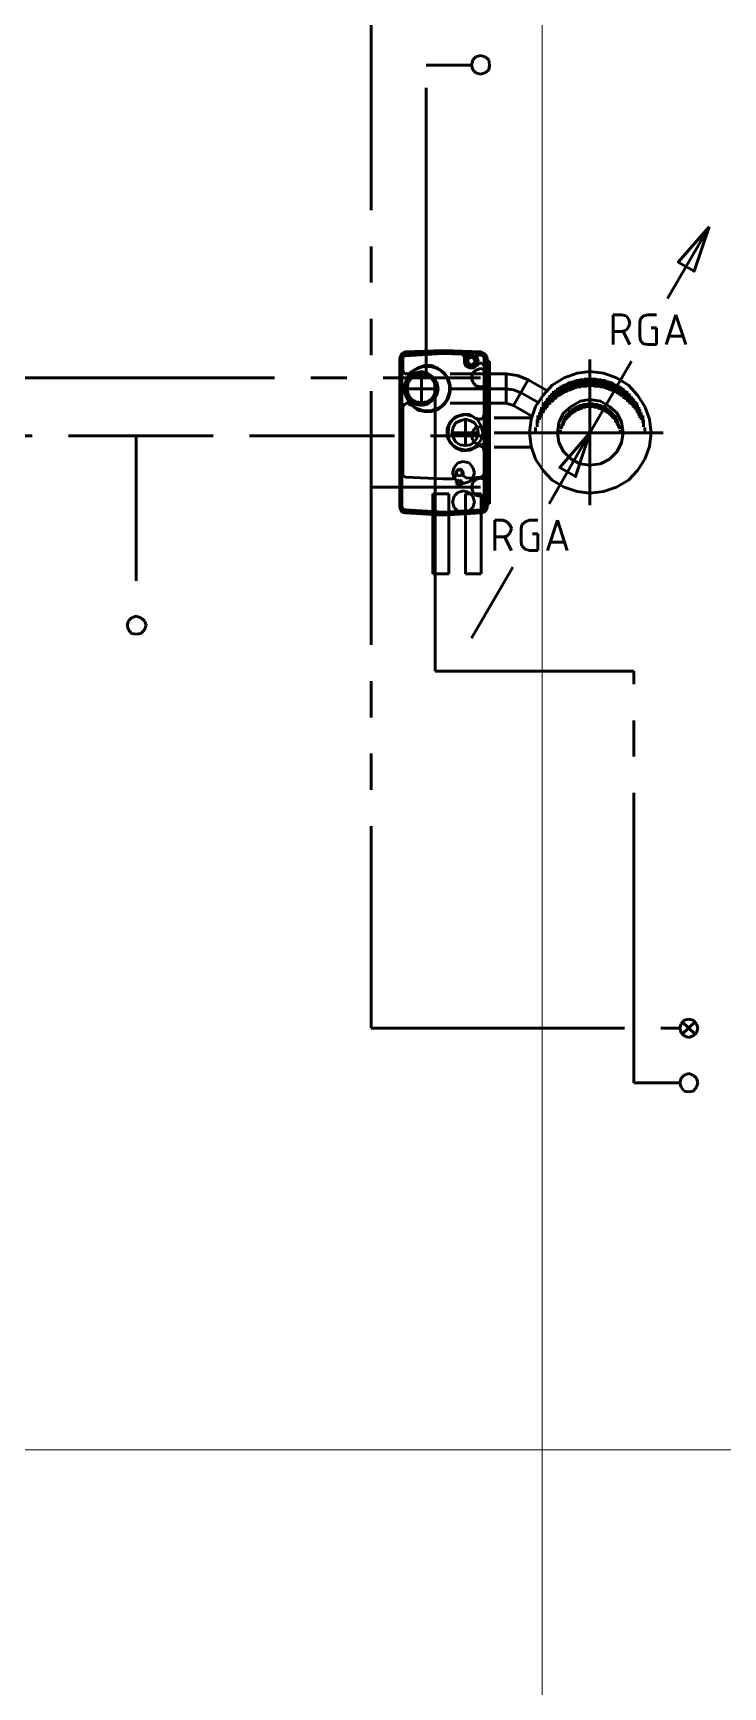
# Model space of a CAD drawing. Header units: metres. Extents: x -4.5 to 35.1, y -3.6 to 25.4.
# Drawn here: x 11.658 to 13.562, y 4.237 to 8.801 of the extents above; entities that cross this region are included whole.
import ezdxf

# ---------------------------------------------------------------- set-up
doc = ezdxf.new("R2010")
doc.units = ezdxf.units.M
for name, pattern in [('GETRENNT2_S6', [1.2, 0.7, -0.1, 0.1, -0.1, 0.1, -0.1]), ('STRICHLINIE2_S3', [0.5, 0.4, -0.1]), ('STRICHPUNKT2_S5', [1.1, 0.8, -0.1, 0.1, -0.1])]:
    doc.linetypes.add(name, pattern=pattern)
doc.layers.add('Standard', color=7, linetype='Continuous', lineweight=25)

msp = doc.modelspace()

# ---------------------------------------------------------------- linework, layer by layer
at = {"layer": 'Standard', "color": 252, "linetype": 'Continuous', "lineweight": 13}
for p, q in [((13.0633, -3.2638), (13.0633, 25.0491)), ((13.0633, -3.2638), (13.0633, 25.0491)), ((-4.1221, 4.8908), (26.8317, 4.8908)), ((-4.1221, 4.8908), (26.8317, 4.8908))]:
    msp.add_line(p, q, dxfattribs=at)
at = {"layer": 'Standard', "color": 1, "linetype": 'GETRENNT2_S6', "lineweight": 50}
for p, q in [((12.5907, 11.4126), (12.5907, 6.0545)), ((12.5907, 7.5482), (12.8928, 7.5482)), ((13.4469, 6.067), (13.4552, 6.0774)), ((13.449, 6.0732), (13.4865, 6.0378)), ((13.449, 6.0378), (13.4865, 6.0732)), ((13.4552, 6.0774), (13.4677, 6.0795)), ((13.4677, 6.0795), (13.4802, 6.0774)), ((13.4802, 6.0774), (13.4886, 6.067)), ((12.5907, 6.0545), (13.4427, 6.0545)), ((13.4427, 6.0545), (13.4469, 6.067)), ((13.4469, 6.042), (13.4427, 6.0545)), ((13.4552, 6.0336), (13.4469, 6.042)), ((13.4677, 6.0295), (13.4552, 6.0336)), ((13.4802, 6.0336), (13.4677, 6.0295)), ((13.4886, 6.042), (13.4802, 6.0336)), ((13.4886, 6.067), (13.4928, 6.0545)), ((13.4928, 6.0545), (13.4886, 6.042))]:
    msp.add_line(p, q, dxfattribs=at)
at = {"layer": 'Standard', "color": 5, "linetype": 'STRICHPUNKT2_S5', "lineweight": 50}
for p, q in [((12.8719, 8.7273), (12.8678, 8.7127)), ((12.8803, 8.7356), (12.8719, 8.7273)), ((12.8928, 8.7398), (12.8803, 8.7356)), ((12.9053, 8.7356), (12.8928, 8.7398)), ((12.9157, 8.7273), (12.9053, 8.7356)), ((12.9178, 8.7127), (12.9157, 8.7273)), ((12.8678, 8.7127), (12.7428, 8.7127)), ((12.7428, 7.8502), (12.7428, 8.7127)), ((12.8678, 8.7127), (12.8719, 8.7002)), ((12.8719, 8.7002), (12.8803, 8.6919)), ((12.8803, 8.6919), (12.8928, 8.6877)), ((12.8928, 8.6877), (12.9053, 8.6919)), ((12.9053, 8.6919), (12.9157, 8.7002)), ((12.9157, 8.7002), (12.9178, 8.7127)), ((10.4241, 7.8502), (12.7428, 7.8502)), ((12.7678, 7.8502), (12.7428, 7.8502)), ((12.7678, 7.0399), (12.7678, 7.8502)), ((13.3157, 7.0399), (12.7678, 7.0399)), ((13.3157, 5.9045), (13.3157, 7.0399)), ((13.4427, 5.9045), (13.3157, 5.9045)), ((13.4427, 5.9045), (13.4469, 5.917)), ((13.4469, 5.892), (13.4427, 5.9045)), ((13.4469, 5.917), (13.4552, 5.9253)), ((13.4552, 5.8815), (13.4469, 5.892)), ((13.4552, 5.9253), (13.4677, 5.9294)), ((13.4677, 5.9294), (13.4802, 5.9253)), ((13.4802, 5.9253), (13.4886, 5.917)), ((13.4886, 5.892), (13.4802, 5.8815)), ((13.4886, 5.917), (13.4928, 5.9045)), ((13.4928, 5.9045), (13.4886, 5.892)), ((13.4677, 5.8795), (13.4552, 5.8815)), ((13.4802, 5.8815), (13.4677, 5.8795))]:
    msp.add_line(p, q, dxfattribs=at)
at = {"layer": 'Standard', "color": 3, "linetype": 'Continuous', "lineweight": 50}
for p, q in [((13.524, 8.2669), (13.4094, 8.069)), ((13.2594, 7.9419), (13.2594, 8.0232)), ((13.2594, 8.0232), (13.2823, 8.0232)), ((13.2948, 8.0211), (13.2823, 8.0232)), ((13.3011, 8.0127), (13.2948, 8.0211)), ((13.2948, 7.9815), (13.3011, 7.9898)), ((13.3053, 8.0002), (13.3011, 8.0127)), ((13.3011, 7.9898), (13.3053, 8.0002)), ((13.3344, 8.0127), (13.3323, 8.0002)), ((13.3323, 7.9648), (13.3323, 8.0002)), ((13.3428, 8.0211), (13.3344, 8.0127)), ((13.3553, 8.0232), (13.3428, 8.0211)), ((13.3553, 8.0232), (13.3782, 8.0232)), ((13.3636, 7.9877), (13.3782, 7.9877)), ((13.3782, 7.9877), (13.3782, 7.9419)), ((13.4052, 7.9419), (13.4323, 8.0232)), ((13.4323, 8.0232), (13.4594, 7.9419)), ((13.2823, 7.9773), (13.2594, 7.9773)), ((13.2823, 7.9773), (13.2948, 7.9815)), ((13.2865, 7.9773), (13.3053, 7.9419)), ((13.3323, 7.9648), (13.3344, 7.9523)), ((13.3344, 7.9523), (13.3428, 7.944)), ((13.3428, 7.944), (13.3553, 7.9419)), ((13.4511, 7.9648), (13.4136, 7.9648)), ((12.6719, 7.9106), (12.6698, 7.9023)), ((12.6698, 7.9023), (12.6698, 7.494)), ((12.6761, 7.9169), (12.6719, 7.9106)), ((12.6761, 7.9127), (12.6719, 7.9023)), ((12.6719, 7.494), (12.6719, 7.9023)), ((12.6844, 7.9211), (12.6761, 7.9169)), ((12.6844, 7.919), (12.6761, 7.9127)), ((12.6782, 7.9106), (12.6761, 7.9023)), ((12.6761, 7.9023), (12.6761, 7.8336)), ((12.6865, 7.9127), (12.6782, 7.9106)), ((12.6803, 7.9086), (12.6782, 7.9065)), ((12.6782, 7.9065), (12.6782, 7.9023)), ((12.6782, 7.9023), (12.6782, 7.8731)), ((12.6823, 7.9106), (12.6803, 7.9086)), ((12.6865, 7.9106), (12.6823, 7.9106)), ((12.7907, 7.9252), (12.6844, 7.9211)), ((12.6844, 7.919), (12.7907, 7.9231)), ((12.7907, 7.919), (12.6865, 7.9127)), ((12.7886, 7.9169), (12.6865, 7.9106)), ((12.7907, 7.9169), (12.7886, 7.9169)), ((12.8948, 7.9211), (12.7907, 7.9252)), ((12.7907, 7.9231), (12.8948, 7.919)), ((12.8573, 7.9148), (12.7907, 7.919)), ((12.8407, 7.9148), (12.7907, 7.9169)), ((12.8449, 7.9127), (12.8407, 7.9148)), ((12.8469, 7.9106), (12.8449, 7.9127)), ((12.849, 7.9065), (12.8469, 7.9106)), ((12.8511, 7.9065), (12.849, 7.8961)), ((12.849, 7.9023), (12.849, 7.9065)), ((12.849, 7.9023), (12.849, 7.8919)), ((12.8573, 7.9127), (12.8511, 7.9065)), ((12.8532, 7.9044), (12.8511, 7.8961)), ((12.8594, 7.9106), (12.8532, 7.9044)), ((12.8573, 7.9065), (12.8532, 7.8961)), ((12.8573, 7.9148), (12.8594, 7.9127)), ((12.8594, 7.9127), (12.8573, 7.9127)), ((12.8678, 7.9106), (12.8573, 7.9065)), ((12.8594, 7.9044), (12.8573, 7.8961)), ((12.8678, 7.9148), (12.8594, 7.9106)), ((12.8678, 7.9065), (12.8594, 7.9044)), ((12.8761, 7.9106), (12.8678, 7.9148)), ((12.8761, 7.9065), (12.8678, 7.9106)), ((12.874, 7.9044), (12.8678, 7.9065)), ((12.8782, 7.8961), (12.874, 7.9044)), ((12.8823, 7.9044), (12.8761, 7.9106)), ((12.8803, 7.8961), (12.8761, 7.9065)), ((12.8948, 7.9127), (12.8782, 7.9127)), ((12.8782, 7.9106), (12.8782, 7.9127)), ((12.8844, 7.9044), (12.8782, 7.9106)), ((12.8844, 7.8961), (12.8823, 7.9044)), ((12.8865, 7.8961), (12.8844, 7.9044)), ((12.9032, 7.9169), (12.8948, 7.9211)), ((12.9053, 7.9127), (12.8948, 7.919)), ((12.9011, 7.9106), (12.8948, 7.9127)), ((12.9032, 7.9023), (12.9011, 7.9106)), ((12.9094, 7.9106), (12.9032, 7.9169)), ((12.9032, 7.494), (12.9032, 7.9023)), ((12.9094, 7.9023), (12.9053, 7.9127)), ((12.9115, 7.9023), (12.9094, 7.9106)), ((12.9094, 7.9023), (12.9094, 7.494)), ((12.9115, 7.494), (12.9115, 7.9023)), ((13.1948, 7.4982), (13.1948, 7.9002)), ((13.3782, 7.9419), (13.3553, 7.9419)), ((12.6782, 7.8731), (12.6782, 7.869)), ((12.6782, 7.869), (12.6803, 7.8669)), ((12.6803, 7.8669), (12.6823, 7.8627)), ((12.6823, 7.8627), (12.6844, 7.8607)), ((12.6844, 7.8607), (12.6928, 7.8607)), ((12.6948, 7.8565), (12.6865, 7.8398)), ((12.6969, 7.8523), (12.6865, 7.8377)), ((12.7011, 7.8648), (12.6907, 7.8482)), ((12.6928, 7.8607), (12.6948, 7.8627)), ((12.7094, 7.8711), (12.6948, 7.8565)), ((12.6948, 7.8627), (12.699, 7.8627)), ((12.7115, 7.8627), (12.6969, 7.8523)), ((12.699, 7.8627), (12.7032, 7.8669)), ((12.7136, 7.8586), (12.699, 7.8502)), ((12.7178, 7.8752), (12.7011, 7.8648)), ((12.7136, 7.8586), (12.7011, 7.8482)), ((12.7157, 7.8565), (12.7011, 7.8482)), ((12.7198, 7.8773), (12.7032, 7.8669)), ((12.7261, 7.8794), (12.7094, 7.8711)), ((12.7302, 7.8669), (12.7115, 7.8627)), ((12.7302, 7.8627), (12.7136, 7.8586)), ((12.7302, 7.8607), (12.7136, 7.8586)), ((12.7302, 7.8586), (12.7157, 7.8565)), ((12.7365, 7.8815), (12.7178, 7.8752)), ((12.7386, 7.8836), (12.7198, 7.8773)), ((12.7449, 7.8836), (12.7261, 7.8794)), ((12.7469, 7.8627), (12.7302, 7.8669)), ((12.7449, 7.8586), (12.7302, 7.8627)), ((12.7449, 7.8586), (12.7302, 7.8607)), ((12.7449, 7.8565), (12.7302, 7.8586)), ((12.7302, 7.8586), (12.7302, 7.7815)), ((12.7553, 7.8815), (12.7365, 7.8815)), ((12.7574, 7.8836), (12.7386, 7.8836)), ((12.7657, 7.8794), (12.7449, 7.8836)), ((12.7594, 7.8482), (12.7449, 7.8586)), ((12.7594, 7.8502), (12.7449, 7.8586)), ((12.7574, 7.8482), (12.7449, 7.8565)), ((12.7615, 7.8523), (12.7469, 7.8627)), ((12.774, 7.8752), (12.7553, 7.8815)), ((12.7761, 7.8752), (12.7574, 7.8836)), ((12.7719, 7.8377), (12.7615, 7.8523)), ((12.7823, 7.8711), (12.7657, 7.8794)), ((12.7907, 7.8648), (12.774, 7.8752)), ((12.7928, 7.8648), (12.7761, 7.8752)), ((12.7969, 7.8565), (12.7823, 7.8711)), ((12.8011, 7.8482), (12.7907, 7.8648)), ((12.8032, 7.8482), (12.7928, 7.8648)), ((12.8053, 7.8398), (12.7969, 7.8565)), ((12.9636, 7.8607), (12.8094, 7.8607)), ((12.849, 7.8961), (12.8511, 7.8877)), ((12.849, 7.8919), (12.8532, 7.8815)), ((12.8511, 7.8961), (12.8532, 7.8877)), ((12.8511, 7.8877), (12.8573, 7.8815)), ((12.8532, 7.8961), (12.8573, 7.8877)), ((12.8532, 7.8877), (12.8594, 7.8815)), ((12.8532, 7.8815), (12.8636, 7.8773)), ((12.8573, 7.8961), (12.8594, 7.8898)), ((12.8573, 7.8877), (12.8678, 7.8836)), ((12.8573, 7.8815), (12.8657, 7.8794)), ((12.8594, 7.8898), (12.8678, 7.8856)), ((12.8594, 7.8815), (12.8678, 7.8794)), ((12.8636, 7.8773), (12.874, 7.8773)), ((12.8657, 7.8794), (12.8761, 7.8815)), ((12.8678, 7.8856), (12.874, 7.8898)), ((12.8678, 7.8836), (12.8761, 7.8877)), ((12.8678, 7.8794), (12.8761, 7.8815)), ((12.8719, 7.8627), (12.8678, 7.8502)), ((12.8719, 7.8627), (12.8678, 7.8502)), ((12.8803, 7.8711), (12.8719, 7.8627)), ((12.8803, 7.8711), (12.8719, 7.8627)), ((12.874, 7.8898), (12.8782, 7.8961)), ((12.874, 7.8773), (12.8823, 7.8836)), ((12.8761, 7.8877), (12.8803, 7.8961)), ((12.8761, 7.8815), (12.8823, 7.8877)), ((12.8761, 7.8815), (12.8823, 7.8856)), ((12.8928, 7.8752), (12.8803, 7.8711)), ((12.8928, 7.8752), (12.8803, 7.8711)), ((12.8823, 7.8856), (12.8865, 7.8961)), ((12.8823, 7.8877), (12.8844, 7.8961)), ((12.8844, 7.8856), (12.8823, 7.8836)), ((12.8865, 7.8877), (12.8844, 7.8856)), ((12.8907, 7.8898), (12.8865, 7.8877)), ((12.8969, 7.8898), (12.8907, 7.8898)), ((12.9053, 7.8711), (12.8928, 7.8752)), ((12.9053, 7.8711), (12.8928, 7.8752)), ((12.899, 7.8877), (12.8969, 7.8898)), ((12.9011, 7.8856), (12.899, 7.8877)), ((12.9032, 7.8815), (12.9011, 7.8856)), ((12.9032, 7.8794), (12.9032, 7.8815)), ((12.9032, 7.7482), (12.9032, 7.8794)), ((12.9157, 7.8627), (12.9053, 7.8711)), ((12.9157, 7.8627), (12.9053, 7.8711)), ((12.9178, 7.8961), (12.9115, 7.8961)), ((12.9136, 7.8961), (12.9136, 7.5023)), ((12.9136, 7.8586), (12.9136, 7.8607)), ((12.9136, 7.8586), (12.9157, 7.8565)), ((12.9178, 7.8502), (12.9157, 7.8627)), ((12.9178, 7.8502), (12.9157, 7.8627)), ((12.9157, 7.8565), (12.9157, 7.844)), ((12.9178, 7.8961), (12.9178, 7.5023)), ((12.9636, 7.7794), (12.9636, 7.8607)), ((12.9948, 7.8565), (12.9636, 7.8607)), ((13.024, 7.844), (12.9948, 7.8565)), ((13.1594, 7.8627), (13.124, 7.8502)), ((13.1948, 7.8669), (13.1594, 7.8627)), ((13.3094, 7.8961), (13.1948, 7.6982)), ((13.2323, 7.8627), (13.1948, 7.8669)), ((13.2678, 7.8502), (13.2323, 7.8627)), ((12.6719, 7.8315), (12.6719, 7.8336)), ((12.6719, 7.8315), (12.6803, 7.8315)), ((12.6719, 7.8086), (12.6719, 7.8315)), ((12.6719, 7.8315), (12.6719, 7.8065)), ((12.6719, 7.8086), (12.6719, 7.8065)), ((12.6803, 7.8065), (12.6719, 7.8065)), ((12.674, 7.8336), (12.6803, 7.8336)), ((12.674, 7.8336), (12.674, 7.8315)), ((12.6844, 7.8294), (12.674, 7.8294)), ((12.674, 7.8294), (12.674, 7.8273)), ((12.6803, 7.8273), (12.674, 7.8273)), ((12.674, 7.8211), (12.6803, 7.8211)), ((12.674, 7.8211), (12.674, 7.819)), ((12.674, 7.819), (12.6803, 7.819)), ((12.674, 7.8107), (12.674, 7.8127)), ((12.6803, 7.8107), (12.674, 7.8107)), ((12.674, 7.8107), (12.6844, 7.8107)), ((12.674, 7.8065), (12.674, 7.8086)), ((12.674, 7.8065), (12.6803, 7.8065)), ((12.6761, 7.8065), (12.6761, 7.494)), ((12.6803, 7.8336), (12.6803, 7.8065)), ((12.6865, 7.8398), (12.6823, 7.819)), ((12.6865, 7.8377), (12.6823, 7.819)), ((12.6823, 7.819), (12.6865, 7.8023)), ((12.6823, 7.819), (12.6865, 7.8002)), ((12.6907, 7.8482), (12.6844, 7.8294)), ((12.6844, 7.8107), (12.6907, 7.7919)), ((12.6907, 7.8357), (12.6886, 7.819)), ((12.6907, 7.8357), (12.6886, 7.819)), ((12.6886, 7.819), (12.6907, 7.8044)), ((12.6886, 7.819), (12.6907, 7.8044)), ((12.699, 7.8502), (12.6907, 7.8357)), ((12.7011, 7.8482), (12.6907, 7.8357)), ((12.6928, 7.8357), (12.6907, 7.819)), ((12.6907, 7.819), (12.6928, 7.8044)), ((12.6907, 7.819), (12.7678, 7.819)), ((12.7011, 7.8482), (12.6928, 7.8357)), ((12.7657, 7.8357), (12.7574, 7.8482)), ((12.7678, 7.8357), (12.7594, 7.8502)), ((12.7678, 7.8357), (12.7594, 7.8482)), ((12.7678, 7.819), (12.7657, 7.8357)), ((12.7657, 7.8044), (12.7678, 7.819)), ((12.7678, 7.8502), (12.8928, 7.8502)), ((12.7698, 7.819), (12.7678, 7.8357)), ((12.7719, 7.819), (12.7678, 7.8357)), ((12.7678, 7.8044), (12.7698, 7.819)), ((12.7678, 7.8044), (12.7719, 7.819)), ((12.7761, 7.819), (12.7719, 7.8377)), ((12.7719, 7.8023), (12.7761, 7.819)), ((12.8074, 7.8294), (12.8011, 7.8482)), ((12.8011, 7.7919), (12.8074, 7.8107)), ((12.8094, 7.8294), (12.8032, 7.8482)), ((12.8032, 7.7919), (12.8094, 7.8107)), ((12.8094, 7.819), (12.8053, 7.8398)), ((12.8053, 7.8002), (12.8094, 7.819)), ((12.8074, 7.8107), (12.8074, 7.8294)), ((12.8094, 7.8107), (12.8094, 7.8294)), ((12.8094, 7.819), (12.9636, 7.819)), ((12.8678, 7.8502), (12.8719, 7.8377)), ((12.8678, 7.8502), (12.8719, 7.8377)), ((12.8719, 7.8377), (12.8803, 7.8273)), ((12.8719, 7.8377), (12.8803, 7.8273)), ((12.8803, 7.8273), (12.8928, 7.8252)), ((12.8803, 7.8273), (12.8928, 7.8252)), ((12.8928, 7.8252), (12.9053, 7.8273)), ((12.8928, 7.8252), (12.9053, 7.8273)), ((12.9053, 7.8273), (12.9157, 7.8377)), ((12.9053, 7.8273), (12.9157, 7.8377)), ((12.9136, 7.8419), (12.9157, 7.844)), ((12.9136, 7.8419), (12.9136, 7.844)), ((12.9157, 7.8377), (12.9178, 7.8502)), ((12.9157, 7.8377), (12.9178, 7.8502)), ((12.9844, 7.8169), (12.9636, 7.819)), ((12.9844, 7.7732), (13.024, 7.844)), ((13.0053, 7.8086), (12.9844, 7.8169)), ((13.0053, 7.8086), (13.0553, 7.7794)), ((13.0761, 7.8148), (13.024, 7.844)), ((13.0907, 7.8294), (13.0657, 7.8023)), ((13.0886, 7.7815), (13.0886, 7.8065)), ((13.124, 7.8502), (13.0907, 7.8294)), ((13.0928, 7.7836), (13.0928, 7.8086)), ((13.0948, 7.7878), (13.0948, 7.8127)), ((13.099, 7.7898), (13.099, 7.8148)), ((13.1011, 7.7919), (13.1011, 7.8169)), ((13.1053, 7.7961), (13.1053, 7.8211)), ((13.1094, 7.7982), (13.1094, 7.8232)), ((13.1115, 7.8002), (13.1115, 7.8252)), ((13.1157, 7.8023), (13.1157, 7.8273)), ((13.1198, 7.8044), (13.1198, 7.8294)), ((13.1219, 7.8065), (13.1219, 7.8315)), ((13.1261, 7.8086), (13.1261, 7.8336)), ((13.1282, 7.8086), (13.1282, 7.8336)), ((13.1323, 7.8107), (13.1323, 7.8357)), ((13.1365, 7.8127), (13.1365, 7.8377)), ((13.1386, 7.8127), (13.1386, 7.8398)), ((13.1428, 7.8148), (13.1428, 7.8398)), ((13.1448, 7.8169), (13.1448, 7.8419)), ((13.149, 7.8169), (13.149, 7.8419)), ((13.1532, 7.819), (13.1532, 7.844)), ((13.1553, 7.819), (13.1553, 7.844)), ((13.1594, 7.8211), (13.1594, 7.8461)), ((13.1615, 7.8211), (13.1615, 7.8461)), ((13.1657, 7.8211), (13.1657, 7.8461)), ((13.1698, 7.8232), (13.1698, 7.8482)), ((13.1719, 7.8232), (13.1719, 7.8482)), ((13.1761, 7.8232), (13.1761, 7.8482)), ((13.1782, 7.8232), (13.1782, 7.8482)), ((13.1823, 7.8232), (13.1823, 7.8502)), ((13.1865, 7.8252), (13.1865, 7.8502)), ((13.1886, 7.8252), (13.1886, 7.8502)), ((13.1927, 7.8252), (13.1927, 7.8502)), ((13.1948, 7.8252), (13.1948, 7.8502)), ((13.1948, 7.5898), (13.1948, 7.8086)), ((13.199, 7.8252), (13.199, 7.8502)), ((13.2032, 7.8252), (13.2032, 7.8502)), ((13.2052, 7.8252), (13.2052, 7.8502)), ((13.2094, 7.8232), (13.2094, 7.8502)), ((13.2115, 7.8232), (13.2115, 7.8482)), ((13.2157, 7.8232), (13.2157, 7.8482)), ((13.2198, 7.8232), (13.2198, 7.8482)), ((13.2219, 7.8232), (13.2219, 7.8482)), ((13.2261, 7.8211), (13.2261, 7.8461)), ((13.2302, 7.8211), (13.2302, 7.8461)), ((13.2323, 7.8211), (13.2323, 7.8461)), ((13.2365, 7.819), (13.2365, 7.844)), ((13.2386, 7.819), (13.2386, 7.844)), ((13.2428, 7.8169), (13.2428, 7.8419)), ((13.2469, 7.8169), (13.2469, 7.8419)), ((13.249, 7.8148), (13.249, 7.8398)), ((13.2532, 7.8127), (13.2532, 7.8398)), ((13.2553, 7.8127), (13.2553, 7.8377)), ((13.2594, 7.8107), (13.2594, 7.8357)), ((13.2636, 7.8086), (13.2636, 7.8336)), ((13.2657, 7.8086), (13.2657, 7.8336)), ((13.3011, 7.8294), (13.2678, 7.8502)), ((13.2698, 7.8065), (13.2698, 7.8315)), ((13.2719, 7.8044), (13.2719, 7.8294)), ((13.2761, 7.8023), (13.2761, 7.8273)), ((13.2802, 7.8002), (13.2802, 7.8252)), ((13.2823, 7.7982), (13.2823, 7.8232)), ((13.2865, 7.7961), (13.2865, 7.8211)), ((13.2886, 7.7919), (13.2886, 7.8169)), ((13.2927, 7.7898), (13.2927, 7.8148)), ((13.2969, 7.7878), (13.2969, 7.8127)), ((13.299, 7.7836), (13.299, 7.8086)), ((13.3261, 7.8023), (13.3011, 7.8294)), ((13.3032, 7.7815), (13.3032, 7.8065)), ((12.6803, 7.7732), (12.6782, 7.769)), ((12.6782, 7.769), (12.6782, 7.7669)), ((12.6782, 7.7669), (12.6782, 7.5857)), ((12.6823, 7.7753), (12.6803, 7.7732)), ((12.6844, 7.7773), (12.6823, 7.7753)), ((12.6886, 7.7794), (12.6844, 7.7773)), ((12.6865, 7.8023), (12.6969, 7.7878)), ((12.6865, 7.8002), (12.6948, 7.7836)), ((12.6928, 7.7794), (12.6886, 7.7794)), ((12.6907, 7.8044), (12.7011, 7.7898)), ((12.6907, 7.8044), (12.699, 7.7898)), ((12.6907, 7.7919), (12.7011, 7.7753)), ((12.6928, 7.8044), (12.7011, 7.7919)), ((12.6948, 7.7773), (12.6928, 7.7794)), ((12.6948, 7.7836), (12.7094, 7.769)), ((12.699, 7.7753), (12.6948, 7.7773)), ((12.6969, 7.7878), (12.7115, 7.7773)), ((12.699, 7.7898), (12.7136, 7.7815)), ((12.7032, 7.7732), (12.699, 7.7753)), ((12.7011, 7.7919), (12.7157, 7.7836)), ((12.7011, 7.7898), (12.7136, 7.7815)), ((12.7011, 7.7753), (12.7178, 7.7648)), ((12.7032, 7.7732), (12.7198, 7.7607)), ((12.7094, 7.769), (12.7261, 7.7607)), ((12.7115, 7.7773), (12.7302, 7.7732)), ((12.7136, 7.7815), (12.7302, 7.7794)), ((12.7136, 7.7815), (12.7302, 7.7773)), ((12.7157, 7.7836), (12.7302, 7.7815)), ((12.7178, 7.7648), (12.7365, 7.7586)), ((12.7198, 7.7607), (12.7386, 7.7565)), ((12.7261, 7.7607), (12.7449, 7.7565)), ((12.7302, 7.7815), (12.7449, 7.7836)), ((12.7302, 7.7794), (12.7449, 7.7815)), ((12.7302, 7.7773), (12.7449, 7.7815)), ((12.7302, 7.7732), (12.7469, 7.7773)), ((12.7449, 7.7836), (12.7574, 7.7919)), ((12.7449, 7.7815), (12.7594, 7.7898)), ((12.7449, 7.7815), (12.7594, 7.7898)), ((12.7449, 7.7565), (12.7657, 7.7607)), ((12.7469, 7.7773), (12.7615, 7.7878)), ((12.7553, 7.7586), (12.774, 7.7648)), ((12.7574, 7.7919), (12.7657, 7.8044)), ((12.7574, 7.7565), (12.7761, 7.7628)), ((12.7594, 7.7898), (12.7678, 7.8044)), ((12.7594, 7.7898), (12.7678, 7.8044)), ((12.7615, 7.7878), (12.7719, 7.8023)), ((12.7657, 7.7607), (12.7823, 7.769)), ((12.774, 7.7648), (12.7907, 7.7753)), ((12.7761, 7.7628), (12.7928, 7.7753)), ((12.7823, 7.769), (12.7969, 7.7836)), ((12.7907, 7.7753), (12.8011, 7.7919)), ((12.7928, 7.7753), (12.8032, 7.7919)), ((12.7969, 7.7836), (12.8053, 7.8002)), ((12.8094, 7.7794), (12.9636, 7.7794)), ((12.9844, 7.7732), (12.9636, 7.7794)), ((12.9844, 7.7732), (13.0344, 7.744)), ((13.0448, 7.7711), (13.0323, 7.7357)), ((13.0657, 7.8023), (13.0448, 7.7711)), ((13.0594, 7.7398), (13.0594, 7.7628)), ((13.0615, 7.7461), (13.0615, 7.769)), ((13.0657, 7.7523), (13.0657, 7.7753)), ((13.0678, 7.7565), (13.0678, 7.7815)), ((13.0719, 7.7628), (13.0719, 7.7857)), ((13.0761, 7.7669), (13.0761, 7.7898)), ((13.0782, 7.7711), (13.0782, 7.794)), ((13.0823, 7.7753), (13.0823, 7.7982)), ((13.0844, 7.7773), (13.0844, 7.8023)), ((13.1428, 7.7711), (13.1219, 7.7523)), ((13.1407, 7.7461), (13.1407, 7.7607)), ((13.1677, 7.7857), (13.1428, 7.7711)), ((13.1428, 7.7482), (13.1428, 7.7607)), ((13.1448, 7.7502), (13.1448, 7.7628)), ((13.1469, 7.7502), (13.1469, 7.7648)), ((13.149, 7.7523), (13.149, 7.7648)), ((13.1511, 7.7544), (13.1511, 7.7669)), ((13.1532, 7.7565), (13.1532, 7.769)), ((13.1532, 7.769), (13.1532, 7.7544)), ((13.1553, 7.7565), (13.1553, 7.7711)), ((13.1573, 7.7586), (13.1573, 7.7711)), ((13.1594, 7.7586), (13.1594, 7.7732)), ((13.1615, 7.7586), (13.1615, 7.7732)), ((13.1636, 7.7607), (13.1636, 7.7732)), ((13.1657, 7.7607), (13.1657, 7.7753)), ((13.1948, 7.7898), (13.1677, 7.7857)), ((13.1677, 7.7628), (13.1677, 7.7753)), ((13.1677, 7.7753), (13.1677, 7.7628)), ((13.1698, 7.7628), (13.1698, 7.7773)), ((13.1719, 7.7628), (13.1719, 7.7773)), ((13.174, 7.7648), (13.174, 7.7773)), ((13.1761, 7.7648), (13.1761, 7.7773)), ((13.1782, 7.7648), (13.1782, 7.7794)), ((13.1802, 7.7648), (13.1802, 7.7794)), ((13.1802, 7.7794), (13.1802, 7.7648)), ((13.1823, 7.7669), (13.1823, 7.7794)), ((13.1844, 7.7669), (13.1844, 7.7794)), ((13.1865, 7.7669), (13.1865, 7.7794)), ((13.1886, 7.7669), (13.1886, 7.7794)), ((13.1907, 7.7669), (13.1907, 7.7815)), ((13.1927, 7.7669), (13.1927, 7.7815)), ((13.224, 7.7857), (13.1948, 7.7898)), ((13.1948, 7.7669), (13.1948, 7.7815)), ((13.1948, 7.7815), (13.1948, 7.7669)), ((13.1969, 7.7669), (13.1969, 7.7815)), ((13.199, 7.7669), (13.199, 7.7815)), ((13.2011, 7.7669), (13.2011, 7.7815)), ((13.2032, 7.7669), (13.2032, 7.7794)), ((13.2052, 7.7669), (13.2052, 7.7794)), ((13.2073, 7.7669), (13.2073, 7.7794)), ((13.2094, 7.7669), (13.2094, 7.7794)), ((13.2094, 7.7794), (13.2094, 7.7648)), ((13.2115, 7.7648), (13.2115, 7.7794)), ((13.2136, 7.7648), (13.2136, 7.7794)), ((13.2157, 7.7648), (13.2157, 7.7773)), ((13.2177, 7.7648), (13.2177, 7.7773)), ((13.2198, 7.7628), (13.2198, 7.7773)), ((13.2219, 7.7628), (13.2219, 7.7773)), ((13.249, 7.7711), (13.224, 7.7857)), ((13.224, 7.7628), (13.224, 7.7753)), ((13.224, 7.7753), (13.224, 7.7628)), ((13.2261, 7.7607), (13.2261, 7.7753)), ((13.2282, 7.7607), (13.2282, 7.7732)), ((13.2302, 7.7586), (13.2302, 7.7732)), ((13.2323, 7.7586), (13.2323, 7.7732)), ((13.2344, 7.7586), (13.2344, 7.7711)), ((13.2365, 7.7711), (13.2365, 7.7565)), ((13.2365, 7.7565), (13.2365, 7.769)), ((13.2386, 7.7544), (13.2386, 7.769)), ((13.2407, 7.7544), (13.2407, 7.7669)), ((13.2428, 7.7523), (13.2428, 7.7648)), ((13.2448, 7.7502), (13.2448, 7.7648)), ((13.2469, 7.7502), (13.2469, 7.7628)), ((13.2698, 7.7523), (13.249, 7.7711)), ((13.249, 7.7482), (13.249, 7.7607)), ((13.2511, 7.7607), (13.2511, 7.7461)), ((13.3053, 7.7773), (13.3053, 7.8023)), ((13.3094, 7.7753), (13.3094, 7.7982)), ((13.3136, 7.7711), (13.3136, 7.794)), ((13.3157, 7.7669), (13.3157, 7.7898)), ((13.3198, 7.7628), (13.3198, 7.7857)), ((13.324, 7.7565), (13.324, 7.7815)), ((13.3469, 7.7711), (13.3261, 7.8023)), ((13.3261, 7.7523), (13.3261, 7.7753)), ((13.3303, 7.7461), (13.3303, 7.769)), ((13.3323, 7.7398), (13.3323, 7.7628)), ((13.3594, 7.7357), (13.3469, 7.7711)), ((12.7365, 7.7586), (12.7553, 7.7586)), ((12.7386, 7.7565), (12.7574, 7.7565)), ((12.8094, 7.7273), (12.8011, 7.7086)), ((12.8053, 7.7169), (12.8032, 7.6982)), ((12.8157, 7.7336), (12.8053, 7.7169)), ((12.824, 7.7419), (12.8094, 7.7273)), ((12.8324, 7.744), (12.8157, 7.7336)), ((12.824, 7.7252), (12.8178, 7.7127)), ((12.8428, 7.7482), (12.824, 7.7419)), ((12.8365, 7.7315), (12.824, 7.7252)), ((12.8511, 7.7482), (12.8324, 7.744)), ((12.8511, 7.7357), (12.8365, 7.7315)), ((12.8636, 7.7482), (12.8428, 7.7482)), ((12.8698, 7.744), (12.8511, 7.7482)), ((12.8511, 7.7377), (12.8511, 7.6607)), ((12.8657, 7.7315), (12.8511, 7.7357)), ((12.8803, 7.7377), (12.8636, 7.7482)), ((12.8761, 7.7252), (12.8657, 7.7315)), ((12.8844, 7.7336), (12.8698, 7.744)), ((12.8844, 7.7127), (12.8761, 7.7252)), ((12.8803, 7.7377), (12.8844, 7.7377)), ((12.8928, 7.7148), (12.8803, 7.7127)), ((12.8928, 7.7148), (12.8803, 7.7127)), ((12.8844, 7.7377), (12.8865, 7.7357)), ((12.8948, 7.7169), (12.8844, 7.7336)), ((12.8865, 7.7357), (12.8928, 7.7357)), ((12.8928, 7.7357), (12.8969, 7.7377)), ((12.9053, 7.7127), (12.8928, 7.7148)), ((12.9053, 7.7127), (12.8928, 7.7148)), ((12.899, 7.6982), (12.8948, 7.7169)), ((12.8969, 7.7377), (12.899, 7.7398)), ((12.899, 7.7398), (12.9011, 7.7419)), ((12.9011, 7.744), (12.9032, 7.7482)), ((12.9011, 7.7419), (12.9011, 7.744)), ((13.0344, 7.7398), (12.9303, 7.7398)), ((13.0323, 7.7357), (13.0282, 7.6982)), ((13.049, 7.7148), (13.049, 7.7336)), ((13.0511, 7.7252), (13.0511, 7.7461)), ((13.0553, 7.7336), (13.0553, 7.7544)), ((13.1094, 7.7273), (13.1053, 7.6982)), ((13.1219, 7.7523), (13.1094, 7.7273)), ((13.1157, 7.7086), (13.1157, 7.7169)), ((13.1178, 7.7127), (13.1178, 7.7232)), ((13.1198, 7.7169), (13.1198, 7.7294)), ((13.1219, 7.7211), (13.1219, 7.7336)), ((13.124, 7.7273), (13.124, 7.7398)), ((13.124, 7.7252), (13.124, 7.7377)), ((13.1261, 7.7315), (13.1261, 7.744)), ((13.1282, 7.7336), (13.1282, 7.7461)), ((13.1303, 7.7357), (13.1303, 7.7482)), ((13.1323, 7.7377), (13.1323, 7.7502)), ((13.1344, 7.7398), (13.1344, 7.7523)), ((13.1365, 7.7419), (13.1365, 7.7544)), ((13.1386, 7.7461), (13.1386, 7.7586)), ((13.1386, 7.744), (13.1386, 7.7565)), ((13.2511, 7.7461), (13.2511, 7.7586)), ((13.2532, 7.744), (13.2532, 7.7565)), ((13.2553, 7.7419), (13.2553, 7.7544)), ((13.2573, 7.7398), (13.2573, 7.7523)), ((13.2594, 7.7377), (13.2594, 7.7502)), ((13.2615, 7.7357), (13.2615, 7.7482)), ((13.2636, 7.7336), (13.2636, 7.7461)), ((13.2657, 7.7315), (13.2657, 7.744)), ((13.2657, 7.7273), (13.2657, 7.7398)), ((13.2678, 7.7252), (13.2678, 7.7377)), ((13.2823, 7.7273), (13.2698, 7.7523)), ((13.2698, 7.7211), (13.2698, 7.7336)), ((13.2719, 7.7169), (13.2719, 7.7294)), ((13.274, 7.7127), (13.274, 7.7232)), ((13.2761, 7.7086), (13.2761, 7.7169)), ((13.2865, 7.6982), (13.2823, 7.7273)), ((13.3365, 7.7336), (13.3365, 7.7544)), ((13.3407, 7.7252), (13.3407, 7.7461)), ((13.3428, 7.7148), (13.3428, 7.7336)), ((13.3636, 7.6982), (13.3594, 7.7357)), ((12.8011, 7.7086), (12.8011, 7.6877)), ((12.8011, 7.6877), (12.8094, 7.6711)), ((12.8032, 7.6982), (12.8053, 7.6794)), ((12.8053, 7.6794), (12.8157, 7.6648)), ((12.8094, 7.6711), (12.824, 7.6565)), ((12.8115, 7.6982), (12.8886, 7.6982)), ((12.8178, 7.7127), (12.8136, 7.6982)), ((12.8136, 7.6982), (12.8178, 7.6856)), ((12.8178, 7.6856), (12.824, 7.6731)), ((12.824, 7.6731), (12.8365, 7.6648)), ((12.8657, 7.6648), (12.8761, 7.6731)), ((12.8719, 7.7023), (12.8678, 7.6898)), ((12.8719, 7.7023), (12.8678, 7.6898)), ((12.8678, 7.6898), (12.8719, 7.6773)), ((12.8678, 7.6898), (12.8719, 7.6773)), ((12.8803, 7.7127), (12.8719, 7.7023)), ((12.8803, 7.7127), (12.8719, 7.7023)), ((12.8719, 7.6773), (12.8803, 7.669)), ((12.8719, 7.6773), (12.8803, 7.669)), ((12.8761, 7.6731), (12.8844, 7.6856)), ((12.8803, 7.669), (12.8928, 7.6648)), ((12.8803, 7.669), (12.8928, 7.6648)), ((12.8865, 7.6982), (12.8844, 7.7127)), ((12.8844, 7.6856), (12.8865, 7.6982)), ((12.8844, 7.6648), (12.8948, 7.6794)), ((12.8928, 7.6648), (12.9053, 7.669)), ((12.8928, 7.6648), (12.9053, 7.669)), ((12.8948, 7.6794), (12.899, 7.6982)), ((12.9157, 7.7023), (12.9053, 7.7127)), ((12.9157, 7.7023), (12.9053, 7.7127)), ((12.9053, 7.669), (12.9157, 7.6773)), ((12.9053, 7.669), (12.9157, 7.6773)), ((12.9178, 7.6898), (12.9157, 7.7023)), ((12.9178, 7.6898), (12.9157, 7.7023)), ((12.9157, 7.6773), (12.9178, 7.6898)), ((12.9157, 7.6773), (12.9178, 7.6898)), ((12.9303, 7.6982), (13.0344, 7.6982)), ((12.9948, 7.6982), (13.3969, 7.6982)), ((13.0282, 7.6982), (13.0323, 7.6607)), ((13.0448, 7.7023), (13.0448, 7.7127)), ((13.1948, 7.6982), (13.0823, 7.5023)), ((13.0865, 7.6982), (13.3053, 7.6982)), ((13.1053, 7.6982), (13.1094, 7.6711)), ((13.1094, 7.6711), (13.1219, 7.6461)), ((13.1136, 7.7002), (13.1136, 7.7065)), ((13.2698, 7.6461), (13.2823, 7.6711)), ((13.2782, 7.7002), (13.2782, 7.7065)), ((13.2823, 7.6711), (13.2865, 7.6982)), ((13.3469, 7.7023), (13.3469, 7.7127)), ((13.3594, 7.6607), (13.3636, 7.6982)), ((12.8157, 7.6648), (12.8324, 7.6544)), ((12.824, 7.6565), (12.8428, 7.6482)), ((12.8324, 7.6544), (12.8511, 7.6502)), ((12.8365, 7.6648), (12.8511, 7.6627)), ((12.8428, 7.6482), (12.8636, 7.6502)), ((12.8511, 7.6627), (12.8657, 7.6648)), ((12.8511, 7.6502), (12.8698, 7.6544)), ((12.8636, 7.6502), (12.8803, 7.6586)), ((12.8698, 7.6544), (12.8844, 7.6648)), ((12.8844, 7.6607), (12.8803, 7.6586)), ((12.8865, 7.6607), (12.8844, 7.6607)), ((12.8907, 7.6627), (12.8865, 7.6607)), ((12.8928, 7.6607), (12.8907, 7.6627)), ((12.8969, 7.6607), (12.8928, 7.6607)), ((12.899, 7.6586), (12.8969, 7.6607)), ((12.9011, 7.6565), (12.899, 7.6586)), ((12.9011, 7.6523), (12.9011, 7.6565)), ((12.9032, 7.6482), (12.9011, 7.6523)), ((12.9032, 7.5857), (12.9032, 7.6482)), ((12.9303, 7.6586), (13.0344, 7.6586)), ((13.0323, 7.6607), (13.0448, 7.6252)), ((13.0448, 7.6252), (13.0657, 7.594)), ((13.1219, 7.6461), (13.1428, 7.6252)), ((13.1428, 7.6252), (13.1677, 7.6127)), ((13.224, 7.6127), (13.249, 7.6252)), ((13.249, 7.6252), (13.2698, 7.6461)), ((13.3261, 7.594), (13.3469, 7.6252)), ((13.3469, 7.6252), (13.3594, 7.6607)), ((12.6782, 7.5857), (12.6782, 7.5815)), ((12.6782, 7.5815), (12.6803, 7.5794)), ((12.6803, 7.5794), (12.6823, 7.5773)), ((12.6823, 7.5773), (12.6865, 7.5752)), ((12.8199, 7.6023), (12.8157, 7.5877)), ((12.8157, 7.5877), (12.8199, 7.5732)), ((12.8303, 7.6148), (12.8199, 7.6023)), ((12.8219, 7.5752), (12.824, 7.5794)), ((12.8282, 7.594), (12.824, 7.5857)), ((12.8261, 7.5815), (12.824, 7.5857)), ((12.824, 7.5794), (12.8261, 7.5815)), ((12.8282, 7.594), (12.8261, 7.5877)), ((12.8261, 7.5877), (12.8282, 7.5815)), ((12.8344, 7.5982), (12.8282, 7.594)), ((12.8344, 7.5961), (12.8282, 7.594)), ((12.8282, 7.5815), (12.8344, 7.5794)), ((12.8449, 7.619), (12.8303, 7.6148)), ((12.8428, 7.594), (12.8344, 7.5982)), ((12.8407, 7.594), (12.8344, 7.5961)), ((12.8344, 7.5794), (12.8407, 7.5815)), ((12.8428, 7.5877), (12.8407, 7.594)), ((12.8407, 7.5815), (12.8428, 7.5877)), ((12.8449, 7.5857), (12.8428, 7.594)), ((12.8615, 7.6148), (12.8449, 7.619)), ((12.8449, 7.5857), (12.8449, 7.5877)), ((12.8449, 7.5857), (12.8449, 7.5815)), ((12.8449, 7.5815), (12.8469, 7.5773)), ((12.8469, 7.5773), (12.8511, 7.5752)), ((12.8719, 7.6023), (12.8615, 7.6148)), ((12.8761, 7.5877), (12.8719, 7.6023)), ((12.8719, 7.5732), (12.8761, 7.5877)), ((12.8948, 7.5752), (12.8969, 7.5773)), ((12.8969, 7.5773), (12.899, 7.5794)), ((12.899, 7.5794), (12.9011, 7.5815)), ((12.9011, 7.5815), (12.9032, 7.5857)), ((13.0657, 7.594), (13.0907, 7.5669)), ((13.1677, 7.6127), (13.1948, 7.6086)), ((13.1948, 7.6086), (13.224, 7.6127)), ((13.3011, 7.5669), (13.3261, 7.594)), ((12.6865, 7.5752), (12.7886, 7.5711)), ((12.7886, 7.5711), (12.7907, 7.5711)), ((12.7907, 7.5711), (12.8157, 7.5711)), ((12.8157, 7.5711), (12.8199, 7.5732)), ((12.8199, 7.5732), (12.8219, 7.5752)), ((12.8199, 7.5732), (12.8303, 7.5628)), ((12.8303, 7.5336), (12.8199, 7.5232)), ((12.8282, 7.5648), (12.8261, 7.5586)), ((12.8261, 7.5586), (12.8282, 7.5544)), ((12.8344, 7.5669), (12.8282, 7.5648)), ((12.8282, 7.5544), (12.8344, 7.5523)), ((12.8303, 7.5628), (12.8449, 7.5586)), ((12.8449, 7.5378), (12.8303, 7.5336)), ((12.8407, 7.5648), (12.8344, 7.5669)), ((12.8344, 7.5523), (12.8407, 7.5544)), ((12.8428, 7.5586), (12.8407, 7.5648)), ((12.8407, 7.5544), (12.8428, 7.5586)), ((12.8449, 7.5586), (12.8615, 7.5628)), ((12.8615, 7.5336), (12.8449, 7.5378)), ((12.8511, 7.5752), (12.8553, 7.5732)), ((12.8553, 7.5732), (12.8948, 7.5752)), ((12.8615, 7.5628), (12.8719, 7.5732)), ((12.8719, 7.5232), (12.8615, 7.5336)), ((12.8719, 7.5607), (12.8678, 7.5482)), ((12.8719, 7.5607), (12.8678, 7.5482)), ((12.8678, 7.5482), (12.8719, 7.5357)), ((12.8678, 7.5482), (12.8719, 7.5357)), ((12.8803, 7.569), (12.8719, 7.5607)), ((12.8803, 7.569), (12.8719, 7.5607)), ((12.8719, 7.5357), (12.8803, 7.5253)), ((12.8719, 7.5357), (12.8803, 7.5253)), ((12.8928, 7.5732), (12.8803, 7.569)), ((12.8928, 7.5732), (12.8803, 7.569)), ((12.9053, 7.569), (12.8928, 7.5732)), ((12.9053, 7.569), (12.8928, 7.5732)), ((12.9157, 7.5607), (12.9053, 7.569)), ((12.9157, 7.5607), (12.9053, 7.569)), ((12.9053, 7.5253), (12.9157, 7.5357)), ((12.9053, 7.5253), (12.9157, 7.5357)), ((12.9178, 7.5482), (12.9157, 7.5607)), ((12.9178, 7.5482), (12.9157, 7.5607)), ((12.9157, 7.5357), (12.9178, 7.5482)), ((12.9157, 7.5357), (12.9178, 7.5482)), ((13.0907, 7.5669), (13.124, 7.5482)), ((13.124, 7.5482), (13.1594, 7.5357)), ((13.1594, 7.5357), (13.1948, 7.5315)), ((13.1948, 7.5315), (13.2323, 7.5357)), ((13.2323, 7.5357), (13.2678, 7.5482)), ((13.2678, 7.5482), (13.3011, 7.5669)), ((12.6698, 7.494), (12.6719, 7.4857)), ((12.6719, 7.494), (12.6761, 7.4836)), ((12.6719, 7.4857), (12.6761, 7.4794)), ((12.6761, 7.494), (12.6782, 7.4877)), ((12.6782, 7.4877), (12.6865, 7.4857)), ((12.6865, 7.4857), (12.7907, 7.4794)), ((12.8053, 7.5294), (12.7615, 7.5294)), ((12.7615, 7.5294), (12.7615, 7.3086)), ((12.7907, 7.4794), (12.8948, 7.4857)), ((12.8053, 7.3086), (12.8053, 7.5294)), ((12.8199, 7.5232), (12.8157, 7.5065)), ((12.8157, 7.5065), (12.8199, 7.4919)), ((12.8199, 7.4919), (12.8303, 7.4815)), ((12.8948, 7.5294), (12.8511, 7.5294)), ((12.8511, 7.5294), (12.8511, 7.3086)), ((12.8615, 7.4815), (12.8719, 7.4919)), ((12.8761, 7.5065), (12.8719, 7.5232)), ((12.8719, 7.4919), (12.8761, 7.5065)), ((12.8803, 7.5253), (12.8928, 7.5232)), ((12.8803, 7.5253), (12.8928, 7.5232)), ((12.8928, 7.5232), (12.9053, 7.5253)), ((12.8928, 7.5232), (12.9053, 7.5253)), ((12.8948, 7.3086), (12.8948, 7.5294)), ((12.8948, 7.4857), (12.9011, 7.4877)), ((12.9011, 7.4877), (12.9032, 7.494)), ((12.9032, 7.4794), (12.9094, 7.4857)), ((12.9053, 7.4836), (12.9094, 7.494)), ((12.9094, 7.4857), (12.9115, 7.494)), ((12.9178, 7.5023), (12.9115, 7.5023)), ((12.9115, 7.5023), (12.9136, 7.5023)), ((12.9136, 7.519), (12.9136, 7.5211)), ((12.9136, 7.519), (12.9157, 7.5169)), ((12.9136, 7.5023), (12.9157, 7.5044)), ((12.9157, 7.5169), (12.9157, 7.5044)), ((12.6761, 7.4836), (12.6844, 7.4794)), ((12.6761, 7.4794), (12.6844, 7.4773)), ((12.7907, 7.4732), (12.6844, 7.4794)), ((12.6844, 7.4773), (12.7907, 7.4711)), ((12.8948, 7.4794), (12.7907, 7.4732)), ((12.7907, 7.4711), (12.8948, 7.4773)), ((12.8303, 7.4815), (12.8449, 7.4773)), ((12.8449, 7.4773), (12.8615, 7.4815)), ((12.8948, 7.4794), (12.9053, 7.4836)), ((12.8948, 7.4773), (12.9032, 7.4794)), ((12.9323, 7.3732), (12.9323, 7.4565)), ((12.9323, 7.4565), (12.9552, 7.4565)), ((12.9657, 7.4523), (12.9552, 7.4565)), ((12.974, 7.444), (12.9657, 7.4523)), ((12.9782, 7.4336), (12.974, 7.444)), ((13.0073, 7.444), (13.0053, 7.4336)), ((13.0157, 7.4523), (13.0073, 7.444)), ((13.0282, 7.4565), (13.0157, 7.4523)), ((13.0282, 7.4565), (13.0511, 7.4565)), ((13.0782, 7.3732), (13.1053, 7.4565)), ((13.1053, 7.4565), (13.1323, 7.3732)), ((12.9552, 7.4107), (12.9323, 7.4107)), ((12.9552, 7.4107), (12.9657, 7.4127)), ((12.9594, 7.4107), (12.9782, 7.3732)), ((12.9657, 7.4127), (12.974, 7.4211)), ((12.974, 7.4211), (12.9782, 7.4336)), ((13.0053, 7.3961), (13.0053, 7.4336)), ((13.0053, 7.3961), (13.0073, 7.3857)), ((13.0365, 7.419), (13.0511, 7.419)), ((13.0511, 7.419), (13.0511, 7.3732)), ((13.124, 7.3961), (13.0844, 7.3961)), ((13.0073, 7.3857), (13.0157, 7.3773)), ((13.0157, 7.3773), (13.0282, 7.3732)), ((13.0511, 7.3732), (13.0282, 7.3732)), ((12.7615, 7.3086), (12.8053, 7.3086)), ((12.8511, 7.3086), (12.8948, 7.3086)), ((12.9823, 7.3273), (12.8678, 7.1315))]:
    msp.add_line(p, q, dxfattribs=at)
at = {"layer": 'Standard', "color": 30, "linetype": 'STRICHLINIE2_S3', "lineweight": 50}
for p, q in [((9.7553, 7.6898), (12.8928, 7.6898)), ((11.9425, 7.6898), (11.9425, 7.1919)), ((11.9175, 7.1669), (11.9216, 7.1794)), ((11.9216, 7.1544), (11.9175, 7.1669)), ((11.9216, 7.1794), (11.93, 7.1877)), ((11.93, 7.1877), (11.9425, 7.1919)), ((11.9425, 7.1919), (11.955, 7.1877)), ((11.955, 7.1877), (11.9654, 7.1794)), ((11.9654, 7.1794), (11.9696, 7.1669)), ((11.9696, 7.1669), (11.9654, 7.1544)), ((11.93, 7.144), (11.9216, 7.1544)), ((11.9425, 7.1419), (11.93, 7.144)), ((11.955, 7.144), (11.9425, 7.1419)), ((11.9654, 7.1544), (11.955, 7.144))]:
    msp.add_line(p, q, dxfattribs=at)
at = {"layer": 'Standard', "color": 7, "linetype": 'Continuous', "lineweight": 50}
for points in [[(13.524, 8.2669), (13.4823, 8.144), (13.4386, 8.169), (13.524, 8.2669)], [(13.1948, 7.6982), (13.1553, 7.5773), (13.1115, 7.6023), (13.1948, 7.6982)]]:
    msp.add_lwpolyline(points, close=True, dxfattribs=at)

doc.saveas('drawing.dxf')
